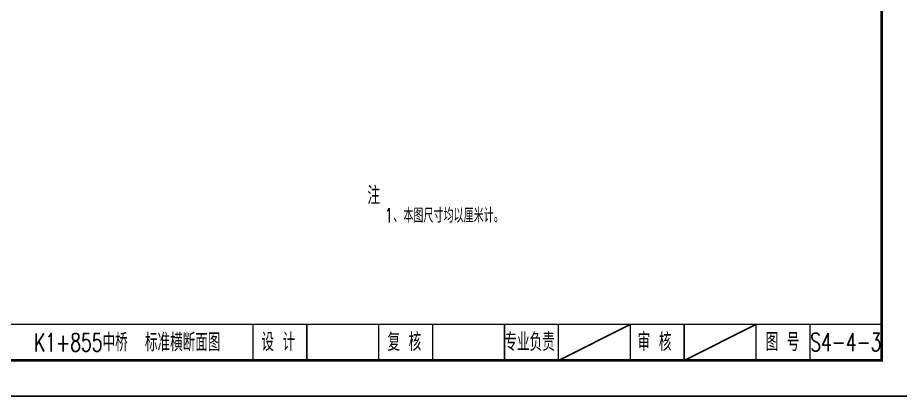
# Model space of a CAD drawing. Header units: millimetres. Extents: x -51 to 12129, y -1309 to -715.
# Drawn here: x 538.8 to 784.5, y -1308.7 to -1203.4 of the extents above; entities that cross this region are included whole.
import ezdxf
from ezdxf.enums import TextEntityAlignment as Align

# ---------------------------------------------------------------- set-up
doc = ezdxf.new("R2010")
doc.units = ezdxf.units.MM
doc.header["$LTSCALE"] = 0.25
doc.layers.add('图框', color=7, linetype='Continuous')
doc.layers.add('标注', color=4, linetype='Continuous')
doc.styles.get("Standard").update_dxf_attribs({"font": 'simplex1.shx', "width": 0.7, "bigfont": 'hztxt.shx'})

# ---------------------------------------------------------------- blocks, each defined once
blk = doc.blocks.new('123')
at = {"layer": '图框', "color": 2}
blk.add_lwpolyline([(369.33, -1011.65), (369.33, -714.65), (-50.67, -714.65), (-50.67, -1011.65)], close=True, dxfattribs=at)

msp = doc.modelspace()

# ---------------------------------------------------------------- linework, layer by layer
for p, q in [((689.33091, -1298.65472), (709.33091, -1288.65472)), ((724.33091, -1298.65472), (744.33091, -1288.65472))]:
    msp.add_line(p, q)
for points, const_width in [([(779.3309, -1021.65471), (399.3309, -1021.65471), (399.3309, -1298.65471), (779.3309, -1298.65471), (779.3309, -1021.65471)], 0.7), ([(399.3309, -1288.65471), (779.3309, -1288.65471)], 0.4), ([(674.3309, -1298.65471), (674.3309, -1288.65471)], 0.4), ([(689.3309, -1298.65471), (689.3309, -1288.65471)], 0.4), ([(709.3309, -1298.65471), (709.3309, -1288.65471)], 0.4), ([(724.3309, -1298.65471), (724.3309, -1288.65471)], 0.4), ([(744.3309, -1298.65471), (744.3309, -1288.65471)], 0.4), ([(759.3309, -1298.65471), (759.3309, -1288.65471)], 0.4)]:
    msp.add_lwpolyline(points, dxfattribs=dict(const_width=const_width))
at = {"layer": '图框', "const_width": 0.4}
for points in [[(604.3309, -1298.65471), (604.3309, -1288.65471)], [(619.3309, -1298.65471), (619.3309, -1288.65471)], [(639.3309, -1298.65471), (639.3309, -1288.65471)], [(654.3309, -1298.65471), (654.3309, -1288.65471)], [(674.3309, -1298.65471), (674.3309, -1288.65471)]]:
    msp.add_lwpolyline(points, dxfattribs=at)

# ---------------------------------------------------------------- block references
at = {"layer": '标注'}
msp.add_blockref('123', (420, -297), dxfattribs=at)

# ---------------------------------------------------------------- texts
at = {"width": 0.7}
msp.add_text('注', height=5, dxfattribs=at).set_placement((636.18309, -1255.30341))
for s, p in [('专业负责', (681.32113, -1293.56013)), ('审 核', (716.09493, -1293.56013)), ('图 号', (751.7141, -1293.56013)), ('S4-4-3', (769.32216, -1293.56014))]:
    msp.add_text(s, height=5, dxfattribs=at).set_placement(p, align=Align.MIDDLE_CENTER)
at = {"color": 7, "insert": (640.9599, -1256.35694), "char_height": 4, "width": 106.712992, "attachment_point": 1}
msp.add_mtext('1、本图尺寸均以厘米计。', dxfattribs=at)
at = {"layer": '图框', "width": 0.7}
for s, p in [('K1+855中桥  标准横断面图', (569.3309, -1293.65471)), ('设 计', (611.37556, -1293.56013)), ('复 核', (646.47038, -1293.56013))]:
    msp.add_text(s, height=5, dxfattribs=at).set_placement(p, align=Align.MIDDLE_CENTER)

doc.saveas('drawing.dxf')
